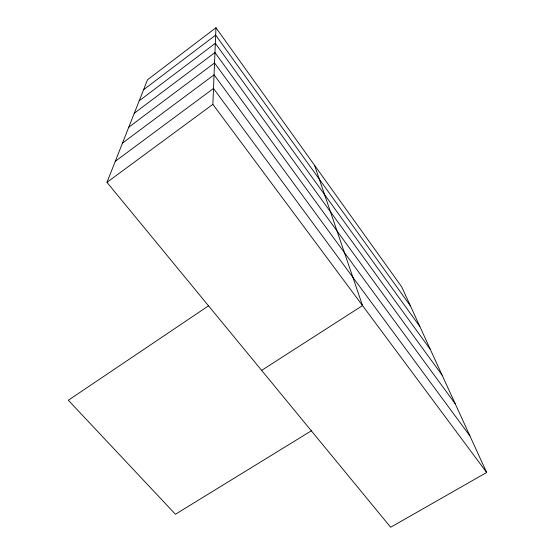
<?xml version="1.0" encoding="UTF-8"?>
<svg xmlns="http://www.w3.org/2000/svg" width="555" height="555" viewBox="0 0 555 555"><rect width="100%" height="100%" fill="white"/><g stroke="black" fill="none" stroke-linecap="round" stroke-linejoin="round"><path stroke-width="0.83" d="M486.659 472.485L212.87 104.34L215.957 27.75L147.512 79.767L106.969 182.345L390.651 527.25L486.659 472.485L401.716 286.886L215.957 27.75M143.572 89.737L215.659 35.111L410.36 305.777M139.187 100.823L215.326 43.318L419.878 326.569M134.282 113.234L214.958 52.531L430.402 349.56M128.753 127.22L214.542 62.951L442.099 375.131M122.475 143.107L214.064 74.821L455.19 403.735M115.287 161.297L213.508 88.474L469.932 435.939M106.969 182.345L212.87 104.34M208.527 305.826L68.341 400.252L175.435 514.256L311.334 430.819M261.627 370.386L362.533 305.576L314.553 165.293"/></g></svg>
